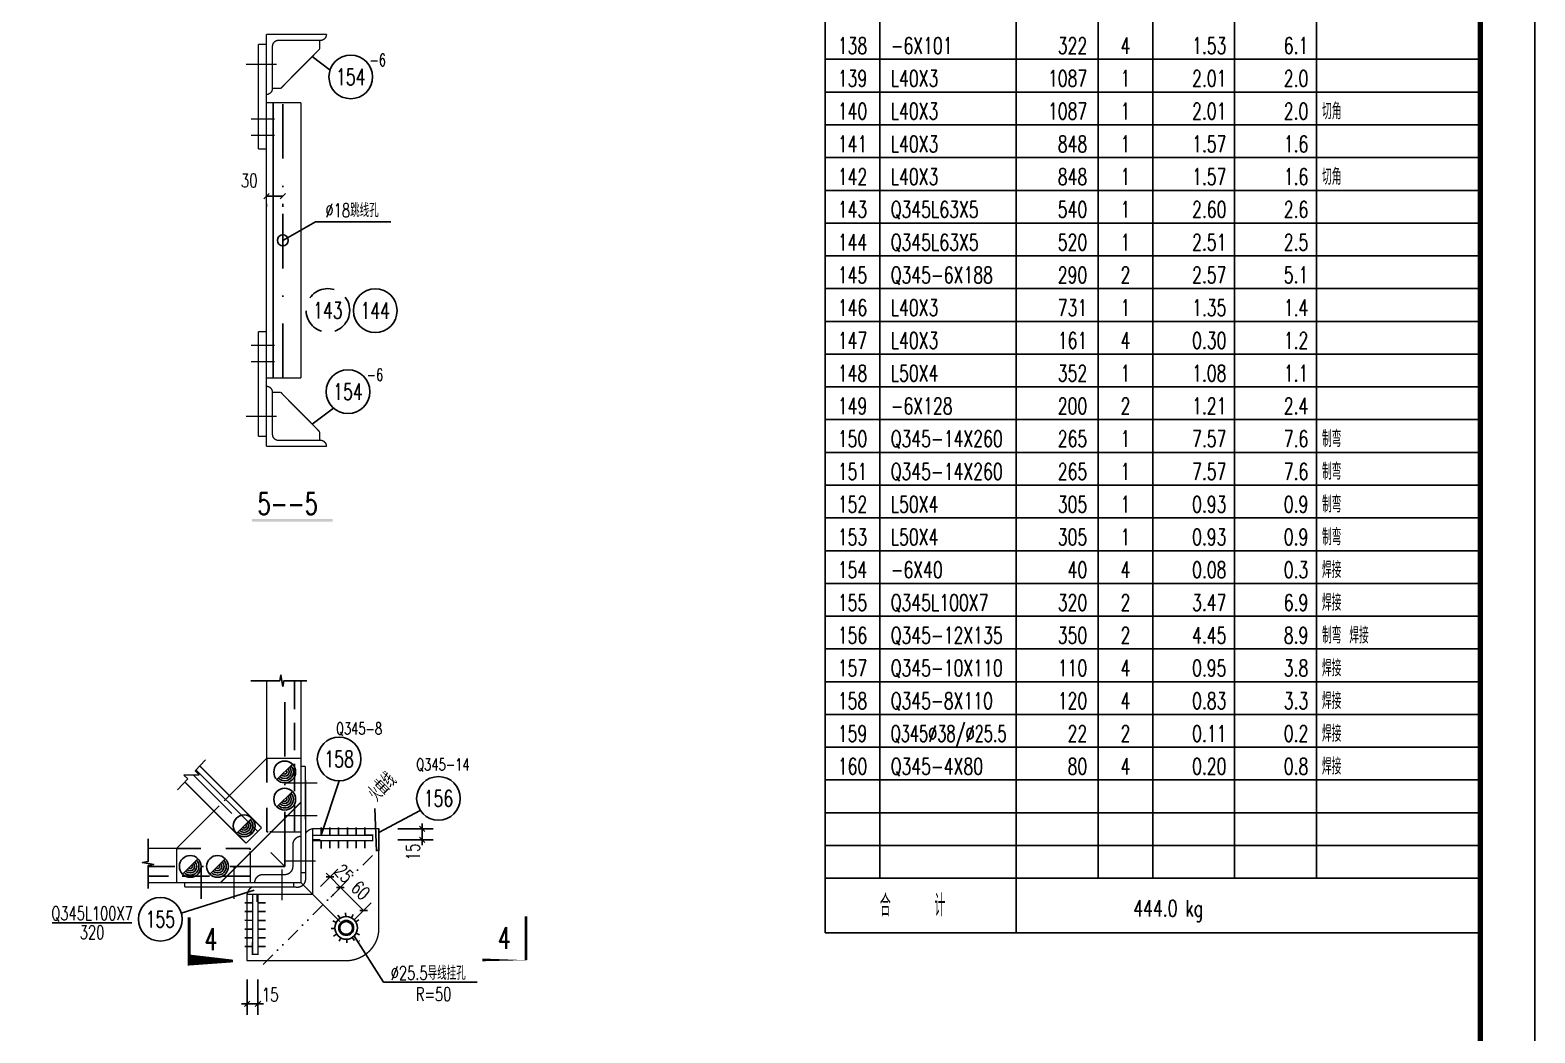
# Model space of a CAD drawing. Header units: millimetres. Extents: x 34238 to 35079, y -7738 to -7144.
# Drawn here: x 34803.8 to 35079.5, y -7590.3 to -7406.7 of the extents above; entities that cross this region are included whole.
import ezdxf
from ezdxf.enums import TextEntityAlignment as Align

# ---------------------------------------------------------------- set-up
doc = ezdxf.new("R2010")
doc.units = ezdxf.units.MM
doc.header["$LTSCALE"] = 10
for name, pattern in [('DASHDOTX2', [2, 1, -0.5, 0, -0.5]), ('DASHED', [0.75, 0.5, -0.25]), ('DIVIDE2', [0.625, 0.25, -0.125, 0, -0.125, 0, -0.125])]:
    doc.linetypes.add(name, pattern=pattern)
for name, color, linetype in [('$TD_AUDIT_GENERATED_(886)', 4, 'Continuous'), ('1', 1, 'DASHED'), ('2', 1, 'Continuous'), ('3', 1, 'Continuous'), ('4', 2, 'DASHDOTX2'), ('7', 3, 'DIVIDE2'), ('8', 3, 'Continuous')]:
    doc.layers.add(name, color=color, linetype=linetype)
doc.styles.add('DXT', font='simplex.shx', dxfattribs={"width": 0.72, "bigfont": 'hztxt.shx'})
doc.styles.get("Standard").update_dxf_attribs({"font": 'SIMPLEX.shx', "width": 0.7, "bigfont": 'gbhzfs.shx'})
doc.dimstyles.new('BZ$0', dxfattribs={"dimtxt": 2.5, "dimasz": 1, "dimexe": 2, "dimexo": 2, "dimgap": 1, "dimtad": 1, "dimdec": 0, "dimlfac": 20, "dimzin": 12, "dimdsep": 46, "dimtxsty": 'DXT', "dimblk": 'OBLIQUE', "dimcen": 0.09, "dimclrd": 1, "dimclre": 1, "dimclrt": 7, "dimadec": 4, "dimazin": 3, "dimtfac": 1.4, "dimtdec": 0, "dimtix": 1, "dimtmove": 2, "dimatfit": 3, "dimldrblk": 'OBLIQUE', "dimfxl": 1, "dimtolj": 1, "dimtzin": 0, "dimarcsym": 0})

# ---------------------------------------------------------------- blocks, each defined once
blk = doc.blocks.new('_Oblique')
at = {"color": 0, "linetype": 'ByBlock', "lineweight": -2}
blk.add_line((-0.5, -0.5), (0.5, 0.5), dxfattribs=at)
blk = doc.blocks.new('*D91')
at = {"color": 1, "lineweight": -2}
for p, q in [((34843.58396792642, -7580.51668183039), (34843.58396792642, -7587.011405550087)), ((34845.57125815439, -7580.51668183039), (34845.57125815439, -7587.011405550087)), ((34843.58396792642, -7585.011405550087), (34842.58396792642, -7585.011405550087)), ((34845.57125815439, -7585.011405550087), (34843.58396792642, -7585.011405550087)), ((34845.57125815439, -7585.011405550087), (34846.57125815439, -7585.011405550087))]:
    blk.add_line(p, q, dxfattribs=at)
at = {"layer": 'Defpoints', "color": 0}
for p in [(34843.58396792642, -7578.51668183039), (34845.57125815439, -7578.51668183039), (34843.58396792642, -7585.011405550087)]:
    blk.add_point(p, dxfattribs=at)
at = {"color": 1, "lineweight": -2}
blk.add_blockref('_Oblique', (34843.58396792642, -7585.011405550087), dxfattribs=at)
at = {"color": 1, "lineweight": -2, "rotation": 180}
blk.add_blockref('_Oblique', (34845.57125815439, -7585.011405550087), dxfattribs=at)
at = {"color": 7, "insert": (34847.81036517686, -7583.31248461965), "char_height": 2.5, "attachment_point": 5, "style": 'DXT'}
blk.add_mtext('\\A1;15', dxfattribs=at)
blk = doc.blocks.new('M16X40')
blk.add_line((-0.1414200067520142, -0.1414200067520142), (0.1414200067520142, 0.1414200067520142))
blk.add_circle((0, 0), 0.2000000029802322)
for radius in [0.1599984774463594, 0.1199988633531256, 0.0799992387231797, 0.0399996193615898]:
    blk.add_arc((0, 0), radius, 225.0000000000001, 45.00000000000005)
blk = doc.blocks.new('*D92')
at = {"color": 1, "lineweight": -2}
for p, q in [((34858.90298501888, -7565.445037222172), (34862.09726558215, -7562.253584021047)), ((34864.92318778813, -7567.911690036827), (34860.68242599802, -7563.667171284418)), ((34863.143746809, -7569.689555974581), (34866.33802737227, -7566.498102773456))]:
    blk.add_line(p, q, dxfattribs=at)
at = {"layer": 'Defpoints', "color": 0}
for p in [(34860.68242599802, -7563.667171284418), (34857.48814543475, -7566.858624485543), (34861.72890722487, -7571.103143237952)]:
    blk.add_point(p, dxfattribs=at)
at = {"color": 1, "lineweight": -2}
for p, rotation in [((34860.68242599802, -7563.667171284418), 134.9746315908106), ((34864.92318778813, -7567.911690036827), 314.9746315908106)]:
    blk.add_blockref('_Oblique', p, dxfattribs=dict(at, rotation=rotation))
at = {"color": 7, "insert": (34864.39450142523, -7564.199144989325), "char_height": 2.5, "attachment_point": 5, "rotation": 314.9746315908106, "style": 'DXT'}
blk.add_mtext('\\A1;60', dxfattribs=at)
blk = doc.blocks.new('*D93')
at = {"color": 1, "lineweight": -2}
for p, q in [((34875.662404625, -7552.961362524538), (34875.66329014943, -7551.961362916615)), ((34871.16592287355, -7554.944671785713), (34877.66064404682, -7554.950423022184)), ((34871.16768266758, -7552.957382336913), (34877.66240384085, -7552.963133573384)), ((34875.66064483097, -7554.948651973338), (34875.65975930655, -7555.948651581261)), ((34875.66064483097, -7554.948651973338), (34875.662404625, -7552.961362524538))]:
    blk.add_line(p, q, dxfattribs=at)
at = {"layer": 'Defpoints', "color": 0}
for p in [(34869.1659236577, -7554.942900736867), (34869.16768345173, -7552.955611288067), (34875.662404625, -7552.961362524538)]:
    blk.add_point(p, dxfattribs=at)
at = {"color": 1, "lineweight": -2}
for p, rotation in [((34875.662404625, -7552.961362524538), 269.9492631813063), ((34875.66064483097, -7554.948651973338), 89.94926318130625)]:
    blk.add_blockref('_Oblique', p, dxfattribs=dict(at, rotation=rotation))
at = {"color": 7, "insert": (34873.95974178269, -7557.186253681926), "char_height": 2.5, "attachment_point": 5, "rotation": 89.9492631813063, "style": 'DXT'}
blk.add_mtext('\\A1;15', dxfattribs=at)
blk = doc.blocks.new('GWTKA1')
blk.add_line((22630.71416270315, -9171.875701341163), (22630.71416270315, -9765.875701341163))
at = {"const_width": 1}
blk.add_lwpolyline([(21814.71416270315, -9755.875701341163), (21814.71416270315, -9181.875701341163), (22620.71416270315, -9181.875701341163), (22620.71416270315, -9755.875701341163), (21814.71416270315, -9755.875701341163)], dxfattribs=at)
blk = doc.blocks.new('*D123')
at = {"color": 1, "lineweight": -2}
for p, q in [((34856.99880751056, -7563.528127230579), (34860.18756530583, -7560.342191909076)), ((34858.77272572169, -7561.755779172446), (34858.06593209, -7561.048359380378)), ((34858.77272572169, -7561.755779172446), (34860.68242599802, -7563.667171284416)), ((34858.90850778689, -7565.43951934255), (34862.09726558216, -7562.253584021046)), ((34860.68242599802, -7563.667171284416), (34861.3892196297, -7564.374591076484))]:
    blk.add_line(p, q, dxfattribs=at)
at = {"layer": 'Defpoints', "color": 0}
for p in [(34855.58396792643, -7564.94171449395), (34860.68242599802, -7563.667171284416), (34857.49366820276, -7566.85310660592)]:
    blk.add_point(p, dxfattribs=at)
at = {"color": 1, "lineweight": -2}
for p, rotation in [((34858.77272572169, -7561.755779172446), 314.9746315907618), ((34860.68242599802, -7563.667171284416), 134.9746315907618)]:
    blk.add_blockref('_Oblique', p, dxfattribs=dict(at, rotation=rotation))
at = {"color": 7, "insert": (34861.31927039201, -7561.121189557138), "char_height": 2.5, "attachment_point": 5, "rotation": 314.9746315907619, "style": 'DXT'}
blk.add_mtext('\\A1;25', dxfattribs=at)
blk = doc.blocks.new('*D129')
at = {"color": 1, "lineweight": -2}
for p, q in [((34850.12774627889, -7437.051731948302), (34847.12774627889, -7437.051731948302)), ((34847.12774627889, -7438.503344326888), (34847.12774627889, -7439.051731948302)), ((34850.12774627889, -7438.503344326888), (34850.12774627889, -7439.051731948302))]:
    blk.add_line(p, q, dxfattribs=at)
at = {"layer": 'Defpoints', "color": 0}
for p in [(34847.12774627889, -7436.503344326888), (34850.12774627889, -7436.503344326888), (34847.12774627889, -7437.051731948302)]:
    blk.add_point(p, dxfattribs=at)
at = {"color": 1, "lineweight": -2, "rotation": 180}
blk.add_blockref('_Oblique', (34847.12774627889, -7437.051731948302), dxfattribs=at)
at = {"color": 1, "lineweight": -2}
blk.add_blockref('_Oblique', (34850.12774627889, -7437.051731948302), dxfattribs=at)
at = {"color": 7, "insert": (34843.97283194366, -7434.200106966779), "char_height": 2.5, "attachment_point": 5, "style": 'DXT'}
blk.add_mtext('\\A1;30', dxfattribs=at)

msp = doc.modelspace()

# ---------------------------------------------------------------- linework, layer by layer
for p, q in [((34949.475883817, -7154.001984722225), (34949.475883817, -7562.001984722225)), ((35069.475883817, -7154.001984722225), (35069.475883817, -7562.001984722225)), ((34959.475883817, -7169.001984722225), (34959.475883817, -7562.001984722225)), ((34984.475883817, -7169.001984722225), (34984.475883817, -7562.001984722225)), ((34999.475883817, -7169.001984722225), (34999.475883817, -7562.001984722225)), ((35009.475883817, -7169.001984722225), (35009.475883817, -7562.001984722225)), ((35039.475883817, -7169.001984722225), (35039.475883817, -7562.001984722225)), ((35024.475883817, -7176.501984722225), (35024.475883817, -7562.001984722225)), ((34949.475883817, -7412.001984722225), (35069.475883817, -7412.001984722225)), ((34848.32774627889, -7470.395065833805), (34848.32774627889, -7419.929065833809)), ((34949.475883817, -7418.001984722225), (35069.475883817, -7418.001984722225)), ((34949.475883817, -7424.001984722225), (35069.475883817, -7424.001984722225)), ((34949.475883817, -7430.001984722225), (35069.475883817, -7430.001984722225)), ((34949.475883817, -7436.001984722225), (35069.475883817, -7436.001984722225)), ((34949.475883817, -7442.001984722225), (35069.475883817, -7442.001984722225)), ((34949.475883817, -7448.001984722225), (35069.475883817, -7448.001984722225)), ((34949.475883817, -7454.001984722225), (35069.475883817, -7454.001984722225)), ((34949.475883817, -7460.001984722225), (35069.475883817, -7460.001984722225)), ((34949.475883817, -7466.001984722225), (35069.475883817, -7466.001984722225)), ((34949.475883817, -7472.001984722225), (35069.475883817, -7472.001984722225)), ((34949.475883817, -7478.001984722225), (35069.475883817, -7478.001984722225)), ((34949.475883817, -7484.001984722225), (35069.475883817, -7484.001984722225)), ((34949.475883817, -7490.001984722225), (35069.475883817, -7490.001984722225)), ((34949.475883817, -7496.001984722225), (35069.475883817, -7496.001984722225)), ((34949.475883817, -7502.001984722225), (35069.475883817, -7502.001984722225)), ((34949.475883817, -7508.001984722225), (35069.475883817, -7508.001984722225)), ((34949.475883817, -7514.001984722225), (35069.475883817, -7514.001984722225)), ((34949.475883817, -7520.001984722225), (35069.475883817, -7520.001984722225)), ((34949.475883817, -7526.001984722225), (35069.475883817, -7526.001984722225)), ((34949.475883817, -7532.001984722225), (35069.475883817, -7532.001984722225)), ((34949.475883817, -7538.001984722225), (35069.475883817, -7538.001984722225)), ((34834.07249419444, -7542.350000572105), (34835.97007189618, -7540.324907188426)), ((34830.80739763729, -7545.834508968746), (34832.70497533902, -7543.809415585069)), ((34831.97526783254, -7543.125656157357), (34834.80220170092, -7543.033759999817)), ((34832.70497533902, -7543.809415585069), (34831.97526783254, -7543.125656157357)), ((34834.80220170092, -7543.033759999817), (34834.07249419444, -7542.350000572105)), ((34845.52001946082, -7553.463766028344), (34834.23394927443, -7542.177695841729)), ((34949.475883817, -7544.001984722225), (35069.475883817, -7544.001984722225)), ((34949.475883817, -7550.001984722225), (35069.475883817, -7550.001984722225)), ((34855.57941673787, -7554.973976784824), (34856.97941673786, -7554.973976784824)), ((34857.14817445526, -7552.720308368838), (34857.14871977383, -7554.120308262633)), ((34857.1509474941, -7555.120306356157), (34857.15149281267, -7556.520306249951)), ((34858.7505536534, -7554.108884958796), (34858.75000833482, -7552.708885065002)), ((34858.75094737272, -7555.119683134935), (34858.75149269131, -7556.51968302873)), ((34860.35055353202, -7554.108261737552), (34860.35000821344, -7552.708261843758)), ((34860.35094725134, -7555.119059913692), (34860.35149256993, -7556.519059807486)), ((34861.95094712997, -7552.714759082852), (34861.95149244854, -7554.114758976646)), ((34861.95094712997, -7555.118436692474), (34861.95149244854, -7556.518436586268)), ((34863.55055328926, -7554.107015295102), (34863.55000797069, -7552.707015401307)), ((34863.5509470086, -7555.117813471255), (34863.55149232717, -7556.51781336505)), ((34865.15055316789, -7554.106392073883), (34865.15000784931, -7552.706392180075)), ((34865.15094688721, -7555.117190250023), (34865.1514922058, -7556.517190143817)), ((34949.475883817, -7556.001984722225), (35069.475883817, -7556.001984722225)), ((34949.475883817, -7562.001984722225), (35069.475883817, -7562.001984722225)), ((34949.475883817, -7562.001984722225), (34949.475883817, -7572.001984722225)), ((34984.475883817, -7562.001984722225), (34984.475883817, -7572.001984722225)), ((35069.475883817, -7562.001984722225), (35069.475883817, -7572.001984722225)), ((34845.43582914892, -7564.936007872275), (34845.43582914892, -7566.336007872276)), ((34844.57011410166, -7568.107144545051), (34843.17011420786, -7568.106599226481)), ((34843.18216073294, -7566.504765589674), (34844.58216062673, -7566.505310908244)), ((34845.5809122778, -7568.107538264379), (34846.98091217159, -7568.108083582949)), ((34845.58215872025, -7566.507538628513), (34846.98215861405, -7566.508083947083)), ((34860.23241879168, -7568.75669973736), (34860.60418793191, -7569.335542455648)), ((34861.64922172441, -7569.006800178091), (34861.62252266903, -7568.319589555142)), ((34862.999916099, -7568.625649370531), (34862.68450817028, -7569.237032249466)), ((34822.49445704623, -7570.164726521682), (34807.86974350202, -7570.164726521674)), ((34844.56949088045, -7569.707144423677), (34843.16949098665, -7569.706599105108)), ((34844.56949088045, -7571.307144545055), (34843.16949098665, -7571.306599226486)), ((34845.58028905659, -7569.707538143006), (34846.98028895038, -7569.708083461575)), ((34845.58028905659, -7571.307538264384), (34846.98028895038, -7571.308083582953)), ((34858.96216308487, -7571.218947893807), (34859.64934015383, -7571.186407733165)), ((34859.26741223574, -7569.817641820171), (34859.87879511467, -7570.133049748891)), ((34864.06085818181, -7569.590655926482), (34863.48201546351, -7569.962425066717)), ((34844.568244438, -7574.507144302304), (34843.16824454419, -7574.506598983731)), ((34844.56886765921, -7572.907144423676), (34843.16886776542, -7572.906599105107)), ((34845.57904261413, -7574.507538021629), (34846.97904250793, -7574.508083340203)), ((34845.57966583537, -7572.907538143008), (34846.97966572916, -7572.908083461578)), ((34859.39846260257, -7572.585139127483), (34859.97730532085, -7572.213369987248)), ((34860.45940468538, -7573.55014568343), (34860.7748126141, -7572.938762804499)), ((34861.86071075901, -7573.855394834294), (34861.82817059836, -7573.16821776534)), ((34863.22690199268, -7573.419095316605), (34862.85513285245, -7572.840252598317)), ((34864.19190854863, -7572.358153233794), (34863.58052566969, -7572.042745305074)), ((34949.475883817, -7572.001984722225), (35069.475883817, -7572.001984722225))]:
    msp.add_line(p, q)
at = {"color": 3}
for p, q in [((34856.12415995707, -7441.772652388479), (34850.12774627889, -7445.162065833807)), ((34860.43797048761, -7544.161756454103), (34857.14871977383, -7554.120308262629)), ((34867.30451016439, -7557.050948541184), (34866.99318843089, -7549.231955024386)), ((34867.71229869547, -7553.606532468888), (34875.31364161837, -7549.599714360478)), ((34844.86916240146, -7564.187158678915), (34831.53151971088, -7568.394532649125)), ((34868.57832457801, -7581.058067345775), (34863.15947414442, -7572.501527137072))]:
    msp.add_line(p, q, dxfattribs=at)
for points, const_width in [([(34845.62774627889, -7409.250910342247), (34845.62774627889, -7428.429065833809)], 0.2499999999999998), ([(34845.62774627889, -7419.429065833809), (34845.62774627889, -7409.250910342247)], 0.2499999999999999), ([(34845.62774627889, -7409.250910342247), (34847.12774627889, -7409.250910342247)], 0.2499999999999998), ([(34856.89777546986, -7410.08533656112), (34856.89777546986, -7408.529065833807)], 0.2499999999999999), ([(34849.73598859206, -7417.329065833803), (34856.89777546986, -7410.08533656112)], 0.2499999999999999), ([(34843.40773314545, -7412.929065833809), (34849.00866711771, -7412.929065833809)], 0.2499999999999998), ([(34848.22774627889, -7417.329065833803), (34849.73598859206, -7417.329065833803)], 0.2499999999999999), ([(34847.12774627889, -7482.895065833805), (34847.12774627889, -7418.42906583381)], 0.2499999999999998), ([(34853.42774627889, -7419.929065833809), (34847.12774627889, -7419.929065833809)], 0.2499999999999998), ([(34853.42774627889, -7419.929065833809), (34853.42774627889, -7470.395065833805)], 0.2499999999999998), ([(34848.63382073716, -7422.929065833809), (34844.27207579505, -7422.929065833809)], 0.2499999999999998), ([(34848.63382073716, -7425.929065833809), (34844.27207579505, -7425.929065833809)], 0.2499999999999998), ([(34847.12774627889, -7428.429065833809), (34845.62774627889, -7428.429065833809)], 0.2499999999999998), ([(34848.63382073716, -7464.395065833805), (34844.27207579505, -7464.395065833805)], 0.2499999999999998), ([(34845.62774627889, -7481.073221325367), (34845.62774627889, -7461.895065833805)], 0.2499999999999998), ([(34847.12774627889, -7461.895065833805), (34845.62774627889, -7461.895065833805)], 0.2499999999999998), ([(34848.63382073716, -7467.395065833805), (34844.27207579505, -7467.395065833805)], 0.2499999999999998), ([(34845.62774627889, -7470.895065833805), (34845.62774627889, -7481.073221325367)], 0.2499999999999999), ([(34853.42774627889, -7470.395065833805), (34847.12774627889, -7470.395065833805)], 0.2499999999999998), ([(34848.22774627889, -7472.995065833811), (34849.73598859206, -7472.995065833811)], 0.2499999999999999), ([(34849.73598859206, -7472.995065833811), (34856.89777546986, -7480.238795106494)], 0.2499999999999999), ([(34843.40773314545, -7477.395065833805), (34849.00866711771, -7477.395065833805)], 0.2499999999999998), ([(34845.62774627889, -7481.073221325367), (34847.12774627889, -7481.073221325367)], 0.2499999999999998), ([(34856.89777546986, -7480.238795106494), (34856.89777546986, -7481.795065833807)], 0.2499999999999999), ([(34847.17001946079, -7540.027766028365), (34847.17001946079, -7525.833350806912)], 0.25), ([(34853.47001946083, -7525.83335080691), (34853.47001946083, -7548.063766028357)], 0.25), ([(34846.22701946082, -7552.756766028357), (34834.91796657076, -7541.447713138074)], 0.25), ([(34840.33401946083, -7546.863766028375), (34847.17001946079, -7540.027766028365)], 0.25), ([(34847.17001946079, -7540.027766028365), (34853.47001946083, -7540.027766028365)], 0.25), ([(34853.47001946083, -7541.050766028351), (34853.47001946083, -7552.827766028353)], 0.25), ([(34853.47001946061, -7541.527766028301), (34854.27001946058, -7541.527766028294)], 0.25), ([(34854.29099774466, -7562.148744312159), (34854.27443725562, -7541.527766028294)], 0.25), ([(34843.39901946084, -7555.584766028351), (34832.18189738532, -7544.367643952843)], 0.25), ([(34850.47001946074, -7544.527766028315), (34856.47001946075, -7544.527766028286)], 0.25), ([(34830.67001946084, -7556.527766028365), (34837.5060194608, -7549.691766028354)], 0.25), ([(34853.47001946083, -7548.063766028357), (34838.70601946087, -7562.827766028353)], 0.25), ([(34846.22701946082, -7552.756766028357), (34843.39901946084, -7555.584766028351)], 0.25), ([(34850.47001946077, -7550.527766028315), (34856.47001946078, -7550.527766028286)], 0.25), ([(34853.47001946083, -7552.827766028353), (34853.47001946083, -7562.827766028353), (34844.96999809246, -7562.827766028353)], 0.25), ([(34853.47001946083, -7553.52776602835), (34848.00601946085, -7553.52776602835)], 0.25), ([(34855.58396792642, -7552.941714493954), (34855.58396792642, -7564.941714493951)], 0.25), ([(34855.58396792641, -7552.941714493954), (34867.71288740825, -7552.941714493949)], 0.25), ([(34855.58396792641, -7554.122116229833), (34866.58396792641, -7554.109406457808), (34866.58396792641, -7555.109407125319), (34855.58512335946, -7555.122115562323)], 0.25), ([(34867.69625143409, -7571.728285692694), (34867.71294510403, -7552.876560153894)], 0.25), ([(34830.67001946084, -7556.527766028365), (34825.44808287826, -7556.527766028365)], 0.25), ([(34830.67001946084, -7562.827766028353), (34830.67001946084, -7556.527766028365)], 0.25), ([(34844.17001946084, -7557.36376602836), (34844.17001946084, -7562.827766028353)], 0.25), ([(34851.97001946082, -7555.82774465998), (34851.97001946082, -7559.827766028351)], 0.25), ([(34835.17001946079, -7559.827766028346), (34835.17001946079, -7565.82776602836)], 0.25), ([(34841.17001946079, -7559.827766028346), (34841.17001946079, -7565.82776602836)], 0.25), ([(34849.98396792649, -7560.341714493967), (34849.98396792649, -7566.041714493964)], 0.25), ([(34850.47001946089, -7558.827766028353), (34856.1700194609, -7558.827766028353)], 0.25), ([(34854.29005437394, -7560.974067228122), (34853.47001946083, -7560.974067228122)], 0.25), ([(34830.67001946084, -7562.827766028353), (34825.44808287826, -7562.827766028353)], 0.25), ([(34844.96999809246, -7562.827766028353), (34830.67001946084, -7562.827766028353)], 0.25), ([(34832.17001946079, -7562.827766028353), (34832.17001946079, -7563.627766028314)], 0.25), ([(34852.54100821859, -7563.627766028314), (34832.17001946079, -7563.627766028314)], 0.25), ([(34850.47001946084, -7561.327766028347), (34846.46999809246, -7561.327766028347)], 0.25), ([(34852.08783489374, -7563.627766028352), (34852.08783489374, -7562.896776640042)], 0.25), ([(34855.58396792642, -7564.941714493951), (34843.58396792642, -7564.941714493945)], 0.25), ([(34843.58396792642, -7564.941714493947), (34843.58396792642, -7577.070106508216)], 0.25), ([(34844.58396859393, -7564.940559060818), (34844.57125882192, -7575.940559060818), (34845.57125948943, -7575.940559060818), (34845.58396792642, -7564.941714493867)], 0.25), ([(34862.35767533104, -7577.070106508216), (34843.5059424009, -7577.070106508216)], 0.25)]:
    msp.add_lwpolyline(points, dxfattribs=dict(const_width=const_width))
for points, const_width in [([(34847.12774627889, -7407.429065833809), (34858.12774627889, -7407.429065833809, -0.4142135623719673), (34857.02774627888, -7408.529065833807), (34849.32774627889, -7408.529065833807, 0.4142135623735037), (34848.22774627889, -7409.629065833806), (34848.22774627889, -7417.32906583381, -0.4142135623723081), (34847.12774627889, -7418.429065833809), (34847.12774627889, -7407.429065833809)], 0.2499999999999998), ([(34847.12774627889, -7482.895065833805), (34858.12774627889, -7482.895065833805, 0.4142135623719673), (34857.02774627888, -7481.795065833807), (34849.32774627889, -7481.795065833807, -0.4142135623735037), (34848.22774627889, -7480.695065833808), (34848.22774627889, -7472.995065833804, 0.4142135623723081), (34847.12774627889, -7471.895065833805), (34847.12774627889, -7482.895065833805)], 0.2499999999999998), ([(34853.47001946083, -7554.327744659975, 0.414213562373095), (34851.97001946082, -7555.827744659971, 0.414213562373095)], 0.25), ([(34855.58396792635, -7552.941714493954, 0.2252642048795399), (34854.27001946076, -7553.808089000395, 0.414213562373095)], 0.25), ([(34850.47001946084, -7561.327766028347, 0.414213562373095), (34851.97001946082, -7559.827766028351, 0.414213562373095)], 0.25), ([(34843.58396725891, -7564.942869926996, -0.2252642048795399), (34844.45034176535, -7563.628921461412, -0.414213562373095)], 0.25), ([(34844.96999809246, -7562.827766028391, -0.414213562373095), (34846.46999809244, -7561.327766028369, -0.414213562373095)], 0.25), ([(34852.54100821859, -7563.627766028314, 0.4641509348563503), (34854.29099774466, -7562.148744312159, 0.414213562373095)], 0.25), ([(34861.72890722487, -7577.103143237951, 0.3839615373375536), (34867.69625143409, -7571.728285692692, 0.3839615373375536)], 0.25)]:
    msp.add_lwpolyline(points, format="xyb", dxfattribs=dict(const_width=const_width))
at = {"color": 2, "const_width": 0.5}
for points in [[(34840.9730898544, -7577.153080715982), (34832.9730898544, -7577.153080715996), (34832.97308985437, -7569.153080715996)], [(34886.68987910598, -7576.949902342634), (34894.68987910599, -7576.949902342649), (34894.68987910602, -7568.949902342649)]]:
    msp.add_lwpolyline(points, dxfattribs=at)
for centre, radius in [((34862.5679878789, -7415.228840319805), 4), ((34850.12774627889, -7445.162065833807), 1.000000014901161), ((34867.05668938758, -7458.041086357412), 4), ((34862.06380087949, -7472.881552820367), 4), ((34860.43797048761, -7540.161756454103), 4), ((34878.63908138847, -7547.376777038942), 4), ((34827.69007240307, -7569.509558470041), 4), ((34861.72966039219, -7571.087897526982), 2.082651328197624), ((34861.7300786867, -7571.087988544639), 1.363498937113646)]:
    msp.add_circle(centre, radius)
msp.add_trace([(34859.22940876308, -7496.188951377571), (34859.22940876308, -7496.688951377571), (34844.50534866423, -7496.188951377571), (34844.50534866423, -7496.688951377571)])
at = {"layer": '1'}
for p, q in [((34852.2700194608, -7553.527766028366), (34852.27001946067, -7525.83335080691)), ((34847.17001946079, -7540.027766028365), (34847.17001946079, -7544.482766028363)), ((34840.33401946082, -7546.863766028368), (34839.40101946082, -7547.796766028354)), ((34837.50601946081, -7549.691766028358), (34838.43901946082, -7548.758766028353)), ((34847.17001946079, -7553.52776602835), (34847.17001946079, -7549.072766028352)), ((34847.17001946079, -7553.52776602835), (34847.4460194608, -7553.52776602835)), ((34848.00601946084, -7553.52776602835), (34847.73001946083, -7553.52776602835)), ((34830.67001946084, -7556.527766028361), (34835.12501946079, -7556.527766028361)), ((34844.17001946083, -7556.527766028361), (34839.71501946081, -7556.527766028361)), ((34844.17001946083, -7556.527766028361), (34844.17001946083, -7556.803766028355)), ((34844.17001946083, -7557.36376602836), (34844.17001946083, -7557.087766028366)), ((34844.17001946084, -7561.627766028363), (34825.44808287826, -7561.627766028363))]:
    msp.add_line(p, q, dxfattribs=at)
msp.add_circle((34858.38024141252, -7457.99824516375), 4, dxfattribs=at)
at = {"layer": '2'}
msp.add_circle((34861.72890722487, -7571.103143237951), 1.167190270995889, dxfattribs=at)
at = {"layer": '4'}
for p, q in [((34850.12774627889, -7470.395065833805), (34850.12774627889, -7419.929065833809)), ((34850.47001946083, -7559.827766028333), (34850.47001946067, -7525.83335080691)), ((34833.711470233, -7543.069216800533), (34850.47001946081, -7559.827766028362)), ((34850.4700194608, -7559.82776602836), (34825.44808287826, -7559.82776602836)), ((34853.47001946083, -7562.827766028353), (34866.68104654808, -7576.050496986982))]:
    msp.add_line(p, q, dxfattribs=at)
at = {"layer": '7'}
msp.add_line((34846.52650438349, -7577.810563030016), (34867.70960698546, -7556.646210284549), dxfattribs=at)
at = {"layer": '8'}
for p, q in [((34855.48949521104, -7411.509729817868), (34858.77024913915, -7413.972981862569)), ((34869.89359487091, -7441.772652388479), (34856.12415995707, -7441.772652388479)), ((34855.48949521104, -7478.814401849746), (34859.40778916409, -7475.8724727069)), ((34868.57832457801, -7581.058067345775), (34885.72012587353, -7581.058067345775))]:
    msp.add_line(p, q, dxfattribs=at)
for points in [[(34854.52001946083, -7525.83335080691), (34850.32001946082, -7525.83335080691), (34850.13768887428, -7526.867398947574), (34849.77302770117, -7524.79930266625), (34849.59069711463, -7525.833350806914), (34844.28009501806, -7525.83335080691)], [(34825.44808287826, -7563.877766028352), (34825.44808287826, -7559.677766028353), (34826.48213101892, -7559.495435441802), (34824.4140347376, -7559.130774268704), (34825.44808287826, -7558.948443682153), (34825.44808287826, -7554.777766028355)]]:
    msp.add_lwpolyline(points, dxfattribs=at)

# ---------------------------------------------------------------- block references
msp.add_blockref('GWTKA1', (12448.76172111385, 2027.873716618939))
at = {"layer": '2', "xscale": 10, "yscale": 10, "zscale": 10}
for p in [(34850.4700194608, -7542.527766028365), (34850.4700194608, -7547.527766028365), (34843.0450194608, -7552.402766028357), (34833.17001946084, -7559.82776602836), (34838.17001946084, -7559.82776602836)]:
    msp.add_blockref('M16X40', p, dxfattribs=at)

# ---------------------------------------------------------------- texts
at = {"layer": '$TD_AUDIT_GENERATED_(886)', "width": 0.7}
for s, p in [('154', (34862.56808787889, -7415.228949819812)), ('143', (34858.38024141252, -7457.99824516375)), ('144', (34867.05668938758, -7458.041086357412)), ('154', (34862.06390087949, -7472.881662320373)), ('158', (34860.43817048761, -7540.161901454101)), ('156', (34878.63928138846, -7547.376872038938)), ('155', (34827.69012740308, -7569.509413470038))]:
    msp.add_text(s, height=3, dxfattribs=at).set_placement(p, align=Align.MIDDLE_CENTER)
at = {"width": 0.7}
for s, height, p in [('138', 3, (34954.475883817, -7411.001984722225)), ('4', 3, (35004.475883817, -7411.001984722225)), ('139', 3, (34954.475883817, -7417.001984722225)), ('1', 3, (35004.475883817, -7417.001984722225)), ('140', 3, (34954.475883817, -7423.001984722225)), ('1', 3, (35004.475883817, -7423.001984722225)), ('141', 3, (34954.475883817, -7429.001984722225)), ('1', 3, (35004.475883817, -7429.001984722225)), ('142', 3, (34954.475883817, -7435.001984722225)), ('1', 3, (35004.475883817, -7435.001984722225)), ('%%C18\\M+5CCF8\\M+5CFDF\\M+5BFD7', 2.5, (34862.82264593564, -7440.897209614423)), ('143', 3, (34954.475883817, -7441.001984722225)), ('1', 3, (35004.475883817, -7441.001984722225)), ('144', 3, (34954.475883817, -7447.001984722225)), ('1', 3, (35004.475883817, -7447.001984722225)), ('145', 3, (34954.475883817, -7453.001984722225)), ('2', 3, (35004.475883817, -7453.001984722225)), ('146', 3, (34954.475883817, -7459.001984722225)), ('1', 3, (35004.475883817, -7459.001984722225)), ('147', 3, (34954.475883817, -7465.001984722225)), ('4', 3, (35004.475883817, -7465.001984722225)), ('148', 3, (34954.475883817, -7471.001984722225)), ('1', 3, (35004.475883817, -7471.001984722225)), ('149', 3, (34954.475883817, -7477.001984722225)), ('2', 3, (35004.475883817, -7477.001984722225)), ('150', 3, (34954.475883817, -7483.001984722225)), ('1', 3, (35004.475883817, -7483.001984722225)), ('151', 3, (34954.475883817, -7489.001984722225)), ('1', 3, (35004.475883817, -7489.001984722225)), ('152', 3, (34954.475883817, -7495.001984722225)), ('1', 3, (35004.475883817, -7495.001984722225)), ('153', 3, (34954.475883817, -7501.001984722225)), ('1', 3, (35004.475883817, -7501.001984722225)), ('154', 3, (34954.475883817, -7507.001984722225)), ('4', 3, (35004.475883817, -7507.001984722225)), ('155', 3, (34954.475883817, -7513.001984722225)), ('2', 3, (35004.475883817, -7513.001984722225)), ('156', 3, (34954.475883817, -7519.001984722225)), ('2', 3, (35004.475883817, -7519.001984722225)), ('157', 3, (34954.475883817, -7525.001984722225)), ('4', 3, (35004.475883817, -7525.001984722225)), ('158', 3, (34954.475883817, -7531.001984722225)), ('4', 3, (35004.475883817, -7531.001984722225)), ('159', 3, (34954.475883817, -7537.001984722225)), ('2', 3, (35004.475883817, -7537.001984722225)), ('160', 3, (34954.475883817, -7543.001984722225)), ('4', 3, (35004.475883817, -7543.001984722225))]:
    msp.add_text(s, height=height, dxfattribs=at).set_placement(p, align=Align.CENTER)
for s, height, width, p in [('-6X101', 3, 0.7, (34961.475883817, -7411.001984722225)), ('-6', 2.2, 0.7, (34865.99648787891, -7413.228840319807)), ('L40X3', 3, 0.7, (34961.475883817, -7417.001984722225)), ('L40X3', 3, 0.7, (34961.475883817, -7423.001984722225)), ('\\M+5C7D0\\M+5BDC7', 3, 0.7, (35040.475883817, -7423.001984722225)), ('L40X3', 3, 0.7, (34961.475883817, -7429.001984722225)), ('L40X3', 3, 0.7, (34961.475883817, -7435.001984722225)), ('\\M+5C7D0\\M+5BDC7', 3, 0.7, (35040.475883817, -7435.001984722225)), ('Q345L63X5', 3, 0.7, (34961.475883817, -7441.001984722225)), ('Q345L63X5', 3, 0.7, (34961.475883817, -7447.001984722225)), ('Q345-6X188', 3, 0.7, (34961.475883817, -7453.001984722225)), ('L40X3', 3, 0.7, (34961.475883817, -7459.001984722225)), ('L40X3', 3, 0.7, (34961.475883817, -7465.001984722225)), ('-6', 2.2, 0.7, (34865.4923008795, -7470.881552820369)), ('L50X4', 3, 0.7, (34961.475883817, -7471.001984722225)), ('-6X128', 3, 0.7, (34961.475883817, -7477.001984722225)), ('Q345-14X260', 3, 0.7, (34961.475883817, -7483.001984722225)), ('\\M+5D6C6\\M+5CDE4', 3, 0.7, (35040.475883817, -7483.001984722225)), ('Q345-14X260', 3, 0.7, (34961.475883817, -7489.001984722225)), ('\\M+5D6C6\\M+5CDE4', 3, 0.7, (35040.475883817, -7489.001984722225)), ('5--5', 4, 0.7, (34845.50005222122, -7495.380353271237)), ('\\M+5D6C6\\M+5CDE4', 3, 0.7, (35040.475883817, -7495.001984722225)), ('L50X4', 3, 0.7, (34961.475883817, -7495.001984722225)), ('L50X4', 3, 0.7, (34961.475883817, -7501.001984722225)), ('\\M+5D6C6\\M+5CDE4', 3, 0.7, (35040.475883817, -7501.001984722225)), ('-6X40', 3, 0.7, (34961.475883817, -7507.001984722225)), ('\\M+5BAB8\\M+5BDD3', 3, 0.7, (35040.475883817, -7507.001984722225)), ('Q345L100X7', 3, 0.7, (34961.475883817, -7513.001984722225)), ('\\M+5BAB8\\M+5BDD3', 3, 0.7, (35040.475883817, -7513.001984722225)), ('Q345-12X135', 3, 0.7, (34961.475883817, -7519.001984722225)), ('\\M+5D6C6\\M+5CDE4 \\M+5BAB8\\M+5BDD3', 3, 0.7, (35040.475883817, -7519.001984722225)), ('Q345-10X110', 3, 0.7, (34961.475883817, -7525.001984722225)), ('\\M+5BAB8\\M+5BDD3', 3, 0.7, (35040.475883817, -7525.001984722225)), ('\\M+5BAB8\\M+5BDD3', 3, 0.7, (35040.475883817, -7531.001984722225)), ('Q345-8X110', 3, 0.7, (34961.475883817, -7531.001984722225)), ('Q345-8', 2.2, 0.7, (34859.86480725777, -7535.675562069286)), ('Q345%%C38/%%C25.5', 3, 0.65, (34961.475883817, -7537.001984722225)), ('\\M+5BAB8\\M+5BDD3', 3, 0.7, (35040.475883817, -7537.001984722225)), ('Q345-14', 2.2, 0.7, (34874.56404662995, -7542.253834052721)), ('Q345-4X80', 3, 0.7, (34961.475883817, -7543.001984722225)), ('\\M+5BAB8\\M+5BDD3', 3, 0.7, (35040.475883817, -7543.001984722225)), ('\\M+5BACF', 4, 0.7, (34959.475883817, -7569.001984722225)), ('\\M+5BCC6', 4, 0.7, (34969.475883817, -7569.001984722225)), (' 444.0 kg', 3, 0.7, (35004.475883817, -7569.001984722225)), ('%%c25.5\\M+5B5BC\\M+5CFDF\\M+5B9D2\\M+5BFD7', 2.5, 0.7, (34869.89269042669, -7580.601022154866)), ('R=50', 2.5, 0.7, (34874.47856704201, -7584.479988365036))]:
    msp.add_text(s, height=height, dxfattribs=dict(width=width)).set_placement(p)
for s, p in [('322', (34997.475883817, -7411.001984722225)), ('1.53', (35022.975883817, -7411.001984722225)), ('6.1', (35037.975883817, -7411.001984722225)), ('1087', (34997.475883817, -7417.001984722225)), ('2.01', (35022.975883817, -7417.001984722225)), ('2.0', (35037.975883817, -7417.001984722225)), ('1087', (34997.475883817, -7423.001984722225)), ('2.01', (35022.975883817, -7423.001984722225)), ('2.0', (35037.975883817, -7423.001984722225)), ('848', (34997.475883817, -7429.001984722225)), ('1.57', (35022.975883817, -7429.001984722225)), ('1.6', (35037.975883817, -7429.001984722225)), ('848', (34997.475883817, -7435.001984722225)), ('1.57', (35022.975883817, -7435.001984722225)), ('1.6', (35037.975883817, -7435.001984722225)), ('540', (34997.475883817, -7441.001984722225)), ('2.60', (35022.975883817, -7441.001984722225)), ('2.6', (35037.975883817, -7441.001984722225)), ('520', (34997.475883817, -7447.001984722225)), ('2.51', (35022.975883817, -7447.001984722225)), ('2.5', (35037.975883817, -7447.001984722225)), ('290', (34997.475883817, -7453.001984722225)), ('2.57', (35022.975883817, -7453.001984722225)), ('5.1', (35037.975883817, -7453.001984722225)), ('731', (34997.475883817, -7459.001984722225)), ('1.35', (35022.975883817, -7459.001984722225)), ('1.4', (35037.975883817, -7459.001984722225)), ('161', (34997.475883817, -7465.001984722225)), ('0.30', (35022.975883817, -7465.001984722225)), ('1.2', (35037.975883817, -7465.001984722225)), ('352', (34997.475883817, -7471.001984722225)), ('1.08', (35022.975883817, -7471.001984722225)), ('1.1', (35037.975883817, -7471.001984722225)), ('200', (34997.475883817, -7477.001984722225)), ('1.21', (35022.975883817, -7477.001984722225)), ('2.4', (35037.975883817, -7477.001984722225)), ('265', (34997.475883817, -7483.001984722225)), ('7.57', (35022.975883817, -7483.001984722225)), ('7.6', (35037.975883817, -7483.001984722225)), ('265', (34997.475883817, -7489.001984722225)), ('7.57', (35022.975883817, -7489.001984722225)), ('7.6', (35037.975883817, -7489.001984722225)), ('305', (34997.475883817, -7495.001984722225)), ('0.93', (35022.975883817, -7495.001984722225)), ('0.9', (35037.975883817, -7495.001984722225)), ('305', (34997.475883817, -7501.001984722225)), ('0.93', (35022.975883817, -7501.001984722225)), ('0.9', (35037.975883817, -7501.001984722225)), ('40', (34997.475883817, -7507.001984722225)), ('0.08', (35022.975883817, -7507.001984722225)), ('0.3', (35037.975883817, -7507.001984722225)), ('320', (34997.475883817, -7513.001984722225)), ('3.47', (35022.975883817, -7513.001984722225)), ('6.9', (35037.975883817, -7513.001984722225)), ('350', (34997.475883817, -7519.001984722225)), ('4.45', (35022.975883817, -7519.001984722225)), ('8.9', (35037.975883817, -7519.001984722225)), ('110', (34997.475883817, -7525.001984722225)), ('0.95', (35022.975883817, -7525.001984722225)), ('3.8', (35037.975883817, -7525.001984722225)), ('120', (34997.475883817, -7531.001984722225)), ('0.83', (35022.975883817, -7531.001984722225)), ('3.3', (35037.975883817, -7531.001984722225)), ('22', (34997.475883817, -7537.001984722225)), ('0.11', (35022.975883817, -7537.001984722225)), ('0.2', (35037.975883817, -7537.001984722225)), ('80', (34997.475883817, -7543.001984722225)), ('0.20', (35022.975883817, -7543.001984722225)), ('0.8', (35037.975883817, -7543.001984722225))]:
    msp.add_text(s, height=3, dxfattribs=at).set_placement(p, align=Align.RIGHT)
for s, p in [('Q345L100X7', (34815.18239285251, -7569.664606059279)), ('320', (34815.18239516025, -7573.164850515033))]:
    msp.add_text(s, height=2.5, rotation=0.0009389942634103, dxfattribs=at).set_placement(p, align=Align.CENTER)
at = {"color": 2, "width": 0.7}
msp.add_text('4', height=4, dxfattribs=at).set_placement((34836.97308985438, -7573.153080716005), align=Align.MIDDLE)
msp.add_text('4', height=4, rotation=359.9999999997916, dxfattribs=at).set_placement((34890.689879106, -7572.949902342658), align=Align.MIDDLE)
at = {"layer": '3', "width": 0.7}
msp.add_text('\\M+5BBF0\\M+5C7FA\\M+5CFDF', height=3, rotation=44.97463159089654, dxfattribs=at).set_placement((34869.32860584853, -7546.267758554322), align=Align.CENTER)

# ---------------------------------------------------------------- dimensions: what is measured, and where the dimension line sits
at = {"color": 3}
for base, p1, p2, angle, text, picture, middle in [((34847.12774627889, -7437.051731948302), (34850.12774627889, -7436.503344326888), (34847.12774627889, -7436.503344326888), 180, '30', '*D129', (34843.97283194366, -7434.200106966779)), ((34875.662404625, -7552.961362524538), (34869.1659236577, -7554.942900736865), (34869.16768345173, -7552.955611288065), 89.9492631815161, '15', '*D93', (34873.95974178269, -7557.186253681926)), ((34843.58396792642, -7585.011405550087), (34845.57125815439, -7578.51668183039), (34843.58396792642, -7578.51668183039), 180, '15', '*D91', (34847.81036517686, -7583.31248461965))]:
    dim = msp.add_linear_dim(base=base, p1=p1, p2=p2, angle=angle, text=text, dimstyle='BZ$0', dxfattribs=at)
    dim.commit()
    dim.dimension.update_dxf_attribs({"geometry": picture, "text_midpoint": middle, "dimtype": 129})
for p1, p2, distance, text, picture, middle in [((34855.58396792642, -7564.941714493951), (34857.49366820275, -7566.85310660592), 4.507589172686599, '25', '*D123', (34861.31927039201, -7561.121189557138)), ((34861.72890722487, -7571.103143237951), (34857.48814543475, -7566.858624485543), -4.515396090252382, '60', '*D92', (34864.39450142523, -7564.199144989325))]:
    dim = msp.add_aligned_dim(p1=p1, p2=p2, distance=distance, text=text, dimstyle='BZ$0', dxfattribs=at)
    dim.commit()
    dim.dimension.update_dxf_attribs({"geometry": picture, "text_midpoint": middle})

doc.saveas('drawing.dxf')
